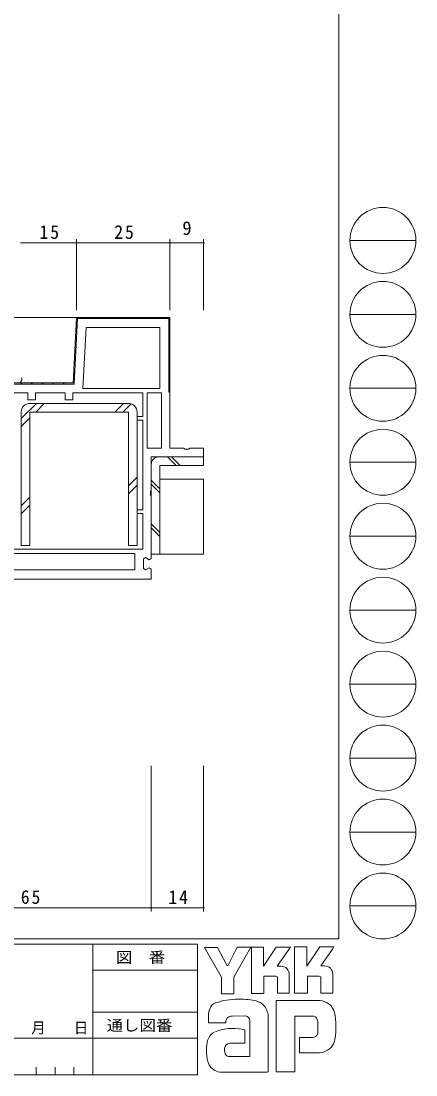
# Model space of a CAD drawing. Units: millimetres on the paper. Extents: x -420 to 373, y -297 to 267.
# Drawn here: x 267.3 to 372.9, y -297 to -14.9 of the extents above; entities that cross this region are included whole.
import ezdxf
from ezdxf.enums import TextEntityAlignment as Align

# ---------------------------------------------------------------- set-up
doc = ezdxf.new("R2010")
doc.units = ezdxf.units.MM
for name, color, linetype, lineweight in [('0-1_YKK_ZWAK', 7, 'Continuous', 9), ('0-3_YKK_12', 2, 'Continuous', 9), ('0-4_YKK_D', 6, 'Continuous', 9), ('0-6_YKK_13', 4, 'Continuous', 9), ('0-7_YKK_11', 7, 'Continuous', 9)]:
    doc.layers.add(name, color=color, linetype=linetype, lineweight=lineweight)
doc.styles.add('ＭＳ ゴシック', font='')
doc.styles.get('ＭＳ ゴシック').set_extended_font_data('MS Gothic')

msp = doc.modelspace()

# ---------------------------------------------------------------- linework, layer by layer
at = {"layer": '0-1_YKK_ZWAK'}
for p, q in [((352.3, 264.4), (352.3, -260.6)), ((355.276, -73.616), (372.916, -73.616)), ((355.276, -93.412), (372.916, -93.412)), ((355.276, -113.208), (372.916, -113.208)), ((355.276, -133.004), (372.916, -133.004)), ((355.276, -152.8), (372.916, -152.8)), ((355.276, -172.596), (372.916, -172.596)), ((355.276, -192.392), (372.916, -192.392)), ((355.276, -212.188), (372.916, -212.188)), ((355.276, -231.984), (372.916, -231.984)), ((355.276, -251.78), (372.916, -251.78)), ((352.3, -260.6), (-417.7, -260.6)), ((314.5, -262), (-417.7, -262)), ((286.5, -262), (286.5, -297)), ((314.5, -262), (314.5, -297)), ((316.337, -262.906), (319.851, -262.906)), ((320.932, -270.799), (316.337, -262.906)), ((325.136, -262.798), (322.581, -267.771)), ((328.96, -275.231), (328.96, -262.825)), ((340.474, -262.717), (343.745, -262.717)), ((340.474, -275.123), (340.474, -262.717)), ((347.178, -262.717), (350.962, -262.717)), ((350.583, -263.365), (347.461, -267.825)), ((350.962, -262.717), (350.583, -263.365)), ((336.879, -267.906), (335.84, -267.906)), ((348.501, -267.825), (347.461, -267.825)), ((286.5, -269), (314.5, -269)), ((335.474, -270.582), (332.284, -270.582)), ((339.042, -270.069), (339.042, -275.15)), ((343.88, -270.555), (343.88, -275.123)), ((347.069, -270.555), (343.88, -270.555)), ((347.502, -270.717), (347.069, -270.555)), ((347.502, -275.096), (347.502, -270.717)), ((350.664, -270.069), (350.664, -275.096)), ((343.88, -275.123), (340.474, -275.123)), ((347.502, -275.046), (347.553, -275.096)), ((350.664, -275.096), (347.502, -275.096)), ((347.124, -277.096), (335.528, -277.096)), ((335.528, -277.096), (335.528, -296.206)), ((286.5, -280.199), (314.5, -280.199)), ((317.418, -283.07), (317.418, -281.141)), ((327.446, -281.205), (323.748, -281.275)), ((333.42, -281.583), (333.42, -296.179)), ((340.555, -281.259), (345.204, -281.259)), ((340.555, -296.206), (340.555, -281.259)), ((322.067, -283.07), (317.418, -283.07)), ((328.527, -292.071), (328.527, -282.34)), ((346.673, -282.756), (346.691, -285.391)), ((185.7, -287.2), (286.5, -287.2)), ((314.5, -287.199), (286.5, -287.199)), ((341.772, -286.989), (341.772, -291.125)), ((345.313, -286.989), (341.772, -286.989)), ((327.176, -288.53), (323.181, -288.535)), ((322.905, -292.071), (328.527, -292.071)), ((328.095, -292.071), (328.446, -292.071)), ((328.527, -292.07), (328.528, -292.071)), ((341.772, -291.125), (347.097, -291.125)), ((347.097, -291.125), (348.178, -290.882)), ((271.38, -294.9), (271.38, -297)), ((276.42, -294.9), (276.42, -297)), ((281.46, -294.9), (281.46, -297)), ((333.42, -296.179), (333.095, -296.233)), ((-417.7, -297), (314.5, -297)), ((322.067, -296.26), (320.58, -296.26)), ((333.095, -296.233), (322.067, -296.26))]:
    msp.add_line(p, q, dxfattribs=at)
for points in [[(319.851, -262.906), (322.364, -267.609), (322.581, -267.771)], [(325.136, -262.798), (328.762, -262.798), (324.229, -270.826)], [(328.96, -262.825), (332.176, -262.825), (332.176, -267.923), (335.555, -262.771)], [(335.555, -262.771), (339.38, -262.771), (335.84, -267.906)], [(343.745, -262.717), (343.745, -267.908), (347.178, -262.717)], [(324.229, -270.826), (324.229, -275.258), (320.932, -275.258), (320.932, -270.799)], [(332.284, -270.582), (332.284, -275.231), (328.96, -275.231)], [(339.042, -275.15), (335.906, -275.15), (335.906, -270.744), (335.474, -270.582)], [(326.473, -284.773), (327.176, -284.935), (327.176, -288.53)], [(335.528, -296.206), (339.772, -296.206), (340.555, -296.206)]]:
    msp.add_lwpolyline(points, dxfattribs=at)
for centre in [(364.096, -73.616), (364.096, -93.412), (364.096, -113.208), (364.096, -133.004), (364.096, -152.8), (364.096, -172.596), (364.096, -192.392), (364.096, -212.188), (364.096, -231.984), (364.096, -251.78)]:
    msp.add_circle(centre, 8.82, dxfattribs=at)
for centre, radius, start, end in [((336.879, -270.069), 2.163, 0.00165, 89.99603), ((348.501, -269.988), 2.163, 0.00165, 89.99603), ((320.106, -280.055), 2.444, 109.02126, 161.51263), ((325.222, -294.401), 17.68, 89.89165, 109.30847), ((325.741, -297.463), 20.748, 78.78009, 91.46938), ((329.03, -281.496), 4.449, 40.66422, 80.31693), ((328.809, -281.485), 4.612, 358.78058, 38.76563), ((346.972, -281.44), 4.341, 14.44571, 87.08746), ((322.459, -281.166), 5.037, 158.41083, 179.71774), ((324.175, -283.007), 2.109, 138.46381, 181.71359), ((323.615, -282.971), 1.701, 85.50551, 126.78038), ((326.956, -282.754), 1.625, 14.75519, 72.44994), ((345.365, -282.479), 1.229, 16.43123, 96.91661), ((330.666, -284.187), 20.86, 350.99026, 10.67624), ((324.02, -297.854), 13.309, 79.38097, 112.05824), ((343.031, -283.208), 3.673, 4.93422, 17.03551), ((320.927, -288.927), 3.908, 121.8271, 169.08475), ((345.314, -285.684), 1.306, 269.95467, 342.90144), ((343.01, -285.041), 3.697, 343.6902, 354.75362), ((347.035, -286.745), 4.291, 285.4429, 349.90448), ((327.949, -290.395), 11.082, 168.76372, 199.80078), ((324.082, -290.328), 2.369, 171.08202, 216.71922), ((323.19, -289.979), 1.445, 90.33952, 178.03638), ((323.15, -290.565), 1.526, 230.97279, 260.7549), ((320.94, -292.443), 3.823, 207.31435, 263.59464)]:
    msp.add_arc(centre, radius, start, end, dxfattribs=at)
at = {"layer": '0-3_YKK_12'}
msp.add_line((282.608, -94.257), (88.785, -94.257), dxfattribs=at)
at = {"layer": '0-4_YKK_D'}
for p, q in [((282.134, -92.263), (282.134, -73.257)), ((282.134, -92.263), (282.134, -73.257)), ((307.134, -92.262), (307.134, -73.257)), ((307.134, -92.262), (307.134, -73.257)), ((316.134, -92.262), (316.134, -73.257)), ((282.134, -74.257), (267.134, -74.257)), ((307.134, -74.257), (282.134, -74.257)), ((316.134, -74.257), (307.134, -74.257)), ((302.134, -214.255), (302.134, -253.255)), ((302.134, -214.255), (302.134, -253.255)), ((316.134, -214.255), (316.134, -253.255)), ((302.134, -252.255), (237.134, -252.255)), ((302.134, -252.255), (316.134, -252.255))]:
    msp.add_line(p, q, dxfattribs=at)
for centre, start, end in [((282.134, -74.257), 0, 180), ((282.134, -74.257), 0, 180), ((282.134, -74.257), 180, 0), ((282.134, -74.257), 180, 0), ((307.134, -74.257), 0, 180), ((307.134, -74.257), 0, 180), ((307.134, -74.257), 180, 0), ((307.134, -74.257), 180, 0), ((316.134, -74.257), 0, 180), ((316.134, -74.257), 180, 0), ((302.134, -252.255), 0, 180), ((302.134, -252.255), 0, 180), ((302.134, -252.255), 180, 0), ((302.134, -252.255), 180, 0), ((316.134, -252.255), 0, 180), ((316.134, -252.255), 180, 0)]:
    msp.add_arc(centre, 0.106, start, end, dxfattribs=at)
at = {"layer": '0-6_YKK_13'}
for p, q in [((271.391, -117.257), (267.334, -121.315)), ((269.634, -117.257), (296.034, -117.256)), ((273.514, -117.257), (271.214, -119.557)), ((294.726, -117.256), (292.426, -119.556)), ((296.738, -117.367), (294.549, -119.556)), ((269.634, -121.138), (267.334, -123.438)), ((304.134, -131.557), (316.134, -131.557)), ((306.485, -131.557), (308.785, -133.857)), ((307.547, -131.557), (309.847, -133.857)), ((316.134, -131.557), (316.134, -133.857)), ((302.134, -157.557), (302.134, -133.557)), ((304.434, -133.857), (304.434, -157.557)), ((316.134, -133.857), (304.434, -133.857)), ((298.334, -136.983), (296.034, -139.283)), ((302.134, -137.811), (304.434, -140.111)), ((316.134, -137.557), (304.434, -137.557)), ((298.334, -139.106), (296.034, -141.406)), ((302.134, -138.872), (304.434, -141.172)), ((269.634, -142.349), (267.334, -144.649)), ((269.634, -144.472), (267.334, -146.772)), ((302.134, -149.478), (304.434, -151.778)), ((302.134, -150.54), (304.434, -152.84)), ((304.434, -157.557), (302.134, -157.557))]:
    msp.add_line(p, q, dxfattribs=at)
for points in [[(298.334, -119.556), (298.335, -155.256), (296.034, -155.256), (296.034, -119.556), (269.634, -119.557), (269.635, -155.257), (267.334, -155.257), (267.334, -119.557)], [(316.134, -137.557), (316.134, -157.557), (304.434, -157.557)]]:
    msp.add_lwpolyline(points, dxfattribs=at)
for centre, radius, start, end in [((266.606, -110.857), 0.9, 270.00302, 40.04936), ((269.634, -119.557), 2.3, 90.00151, 180.00151), ((296.034, -119.556), 2.3, 0.00151, 90.00151), ((304.134, -133.557), 2, 90, 180)]:
    msp.add_arc(centre, radius, start, end, dxfattribs=at)
at = {"layer": '0-7_YKK_11'}
for p, q in [((285.021, -94.257), (284.721, -94.557)), ((287.849, -94.257), (287.549, -94.557)), ((290.678, -94.257), (290.378, -94.557)), ((293.506, -94.257), (293.206, -94.557)), ((296.335, -94.257), (296.035, -94.557)), ((299.163, -94.257), (298.863, -94.557)), ((301.991, -94.257), (301.691, -94.557)), ((304.82, -94.257), (304.52, -94.557)), ((307.134, -94.772), (306.834, -95.072)), ((307.134, -94.757), (307.134, -114.257)), ((282.291, -96.987), (281.974, -97.304)), ((307.134, -97.6), (306.834, -97.9)), ((282.135, -99.972), (281.818, -100.289)), ((307.134, -100.428), (306.834, -100.728)), ((281.978, -102.957), (281.661, -103.274)), ((307.134, -103.257), (306.834, -103.557)), ((281.822, -105.941), (281.505, -106.258)), ((307.134, -106.085), (306.834, -106.385)), ((281.665, -108.926), (281.348, -109.243)), ((307.134, -108.914), (306.834, -109.214)), ((267.521, -111.757), (267.221, -112.057)), ((270.349, -111.757), (270.049, -112.057)), ((273.178, -111.757), (272.878, -112.057)), ((276.006, -111.757), (275.706, -112.057)), ((278.835, -111.757), (278.535, -112.057)), ((307.134, -111.742), (306.834, -112.042)), ((304.434, -113.257), (283.842, -113.257)), ((301.034, -129.257), (301.034, -114.457)), ((307.134, -114.257), (306.834, -114.257)), ((263.334, -157.457), (297.734, -157.457)), ((264.434, -156.257), (299.834, -156.257))]:
    msp.add_line(p, q, dxfattribs=at)
for points in [[(260.134, -111.757), (281.217, -111.757), (282.134, -94.257), (307.134, -94.257), (307.134, -129.257), (310.768, -129.257), (311.201, -129.507), (312.067, -129.507), (312.5, -129.257), (316.134, -129.257), (316.134, -131.557), (302.134, -131.557), (302.134, -140.391), (301.884, -140.824), (301.884, -141.69), (302.134, -142.123), (302.134, -158.735), (301.57, -159.098), (300.597, -158.516), (300.034, -158.879), (300.034, -161.435), (300.597, -161.798), (301.57, -161.216), (302.134, -161.579), (302.134, -164.257), (237.134, -164.257)], [(306.834, -114.257), (306.834, -94.557), (282.418, -94.557), (281.501, -112.057), (260.634, -112.057), (260.434, -112.257)], [(264.434, -156.257), (299.834, -156.257), (299.834, -146.757), (298.334, -146.757), (298.334, -145.757), (299.834, -145.757), (299.834, -121.757), (298.334, -121.757), (298.334, -120.757), (299.834, -120.757), (299.834, -114.457), (281.134, -114.457), (281.134, -116.257), (279.134, -116.257), (279.134, -114.457), (271.134, -114.457), (271.134, -116.257), (269.134, -116.257), (269.134, -114.457), (264.434, -114.457), (264.434, -120.257), (264.934, -120.757)]]:
    msp.add_lwpolyline(points, dxfattribs=at)
for points in [[(304.434, -113.257), (283.842, -113.257), (284.696, -96.957), (304.434, -96.957)], [(301.034, -129.257), (301.034, -114.457), (304.834, -114.457), (304.834, -129.257)], [(263.334, -157.457), (297.734, -157.457), (297.734, -161.757), (263.334, -161.757)]]:
    msp.add_lwpolyline(points, close=True, dxfattribs=at)

# ---------------------------------------------------------------- texts
at = {"layer": '0-1_YKK_ZWAK', "style": 'ＭＳ ゴシック', "width": 1.1}
for s, p in [('図\u3000番', (292.698, -267.862)), ('通し図番', (290.179, -286.085))]:
    msp.add_text(s, height=2.933, dxfattribs=at).set_placement(p, align=Align.BOTTOM_LEFT)
at = {"layer": '0-1_YKK_ZWAK', "insert": (258.676, -286.169), "char_height": 2.933, "attachment_point": 7, "style": 'ＭＳ ゴシック'}
msp.add_mtext('\\T1.2;\\W0.95;年\\~\\~\\~月\\~\\~\\~日', dxfattribs=at)
at = {"layer": '0-4_YKK_D', "color": 3, "style": 'ＭＳ ゴシック'}
msp.add_text('9', height=3.666, dxfattribs=at).set_placement((310.434, -73.257), align=Align.BOTTOM_LEFT)
at = {"layer": '0-4_YKK_D', "color": 3, "char_height": 3.666, "attachment_point": 7, "style": 'ＭＳ ゴシック'}
for s, insert in [('\\T1.21;\\W0.95;15', (272.234, -73.257)), ('\\T1.21;\\W0.95;25', (292.234, -73.257)), ('\\T1.21;\\W0.95;65', (267.234, -251.255)), ('\\T1.21;\\W0.95;14', (306.696, -251.255))]:
    msp.add_mtext(s, dxfattribs=dict(at, insert=insert))

doc.saveas('drawing.dxf')
